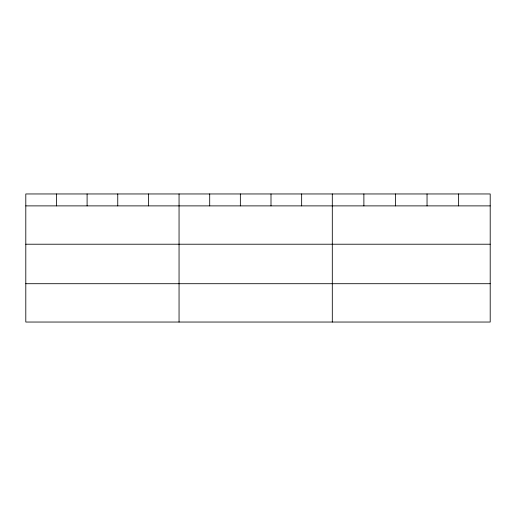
<?xml version="1.0" encoding="UTF-8"?>
<svg xmlns="http://www.w3.org/2000/svg" width="516" height="516" viewBox="0 0 516 516"><rect width="100%" height="100%" fill="white"/><g stroke="black" fill="none" stroke-linecap="round" stroke-linejoin="round"><path stroke-width="0.77" d="M490.2 244.216L490.2 193.958L25.8 193.958L25.8 322.042L490.2 322.042L490.2 244.216L25.8 244.216M25.8 205.884L490.2 205.884M25.8 283.71L490.2 283.71M458.621 193.958L458.621 205.884M427.042 193.958L427.042 205.884M395.462 193.958L395.462 205.884M363.883 193.958L363.883 205.884M332.304 193.958L332.304 322.042M301.654 193.958L301.654 205.884M271.003 193.958L271.003 205.884M240.353 193.958L240.353 205.884M209.702 193.958L209.702 205.884M179.052 193.958L179.052 322.042M148.402 193.958L148.402 205.884M117.751 193.958L117.751 205.884M87.101 193.958L87.101 205.884M56.45 193.958L56.45 205.884"/></g></svg>
